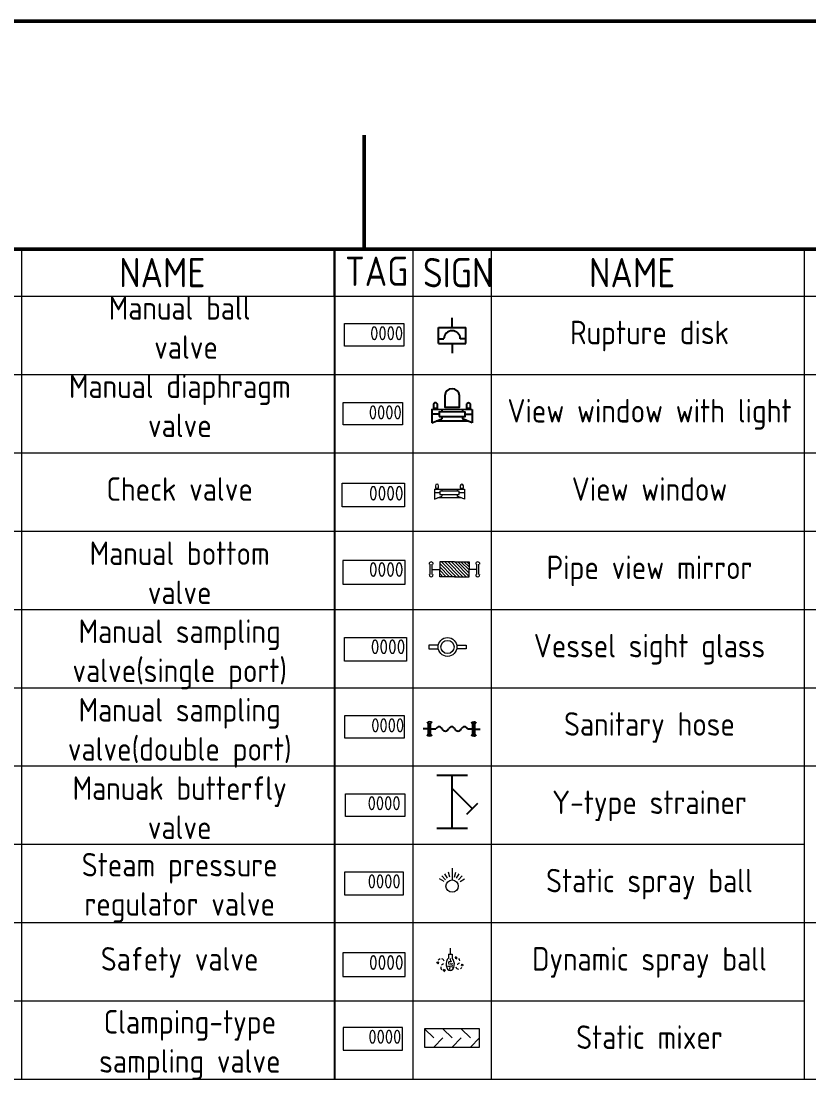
# Model space of a CAD drawing. Header units: millimetres. Extents: x -68339142 to 208, y -167 to 82456658.
# Drawn here: x -68338325 to -68337571, y 82451606 to 82452619 of the extents above; entities that cross this region are included whole.
import ezdxf

# ---------------------------------------------------------------- set-up
doc = ezdxf.new("R2010")
doc.units = ezdxf.units.MM
doc.header["$MEASUREMENT"] = 0
for name, color, linetype, lineweight in [('Border (ISO)', 7, 'Continuous', 50), ('图层15动态设备', 7, 'Continuous', 9), ('图层5标准静态设备', 7, 'Continuous', 9), ('图框', 7, 'Continuous', 9)]:
    doc.layers.add(name, color=color, linetype=linetype, lineweight=lineweight)
doc.styles.get("Standard").update_dxf_attribs({"font": 'gbenor.shx', "bigfont": 'gbcbig.shx'})

# ---------------------------------------------------------------- blocks, each defined once
blk = doc.blocks.new('Borders A3')
at = {"layer": 'Border (ISO)'}
for p, q in [((0, 297), (420, 297)), ((52.5, 287), (52.5, 292)), ((9.999999999999993, 286.9999999999999), (410, 286.9999999999999))]:
    blk.add_line(p, q, dxfattribs=at)
blk = doc.blocks.new('*U236')
at = {"color": 7}
for p, q in [((-9.15365653013032, 5.401866113092183), (-9.157442563226141, -0.8113818486740456)), ((-9.157442563226141, -0.8113818486740456), (-4.683127328213232, 1.092730630368806)), ((-5.887789578513548, 3.124364255754244), (-9.155043109278267, 3.12635515167085)), ((-9.15365653013032, 5.401866113092183), (9.18096223997236, 5.390693941310474)), ((7.250843973610245, 0), (-7.250843973610245, 0)), ((-4.682516560538716, 2.095059732684604), (-4.683127328213232, 1.092730630368806)), ((-4.680503224035419, 5.399140403995716), (-4.68124168209215, 4.18725908857823)), ((4.705795597483302, 2.0893389790931), (4.705184829754216, 1.087009876778666)), ((9.177176206887452, -0.8225540204598474), (4.705184829710561, 1.087009876778666)), ((4.707808933932029, 5.393419650404212), (4.707070475918954, 4.181538334985362)), ((9.179575660878982, 3.115182979904148), (5.912322130212488, 3.117173875822118)), ((9.18096223997236, 5.390693941310474), (9.177176206887452, -0.8225540204598474))]:
    blk.add_line(p, q, dxfattribs=at)
at = {"color": 1, "linetype": 'ByBlock', "lineweight": 9}
blk.add_lwpolyline([(-65.23867550961481, 8.986426537248342), (-27.4386755096148, 8.986426537248342), (-27.4386755096148, -5.413573462751659), (-65.23867550961481, -5.413573462751659)], close=True, dxfattribs=at)
at = {"color": 7}
for points in [[(-8.513401813010205, 7.469404396730624), (-8.51429566113984, 6.002512819650747), (-6.641537292309295, 6.001371657215714), (-6.640643444146917, 7.468263234295591)], [(6.553954532757416, 7.445627753324061), (6.553060684605953, 5.978736176244183), (8.42581905346924, 5.977595013810515), (8.42671290155522, 7.444486590886299)]]:
    blk.add_lwpolyline(points, dxfattribs=at)
blk.add_lwpolyline([(-5.888416335912552, 2.095794545860372), (5.911695372824397, 2.088604165915967), (5.912970251260049, 4.180803521813687), (-5.887141457444159, 4.187993901753998)], close=True, dxfattribs=at)
for centre in [(-7.57702262861676, 7.468833815512426), (7.490333717161775, 7.445057172105862)]:
    blk.add_ellipse(centre, major_axis=(-0.9363791844151713, 0.0005705812175613702), ratio=0.9513021197928438, start_param=3.141592653589793, end_param=6.283185307179586, dxfattribs=at)
at = {"color": 1, "linetype": 'ByBlock', "lineweight": 9}
for tag, p, height, flags in [('YQJ_CODE', (-62.87943092633553, -1.715809079163803), 9, 2), ('YQJ_ITEMID', (12.30389252496513, -9.268028050291264), 5, 1), ('YQJ_CLASS_NAME', (12.34145168959367, -15.0460218663336), 5, 1), ('品牌', (13.51525420045436, -20.57112130539599), 5, 1), ('供电电源', (13.40854493904772, -26.41575940861708), 5, 1), ('控制方式', (13.72867290480644, -33.13547494261206), 5, 1), ('输出信号类型1', (14.1519754470537, -39.40720924178709), 5, 1), ('输出信号类型2', (13.98124049918988, -46.42557879951505), 5, 1)]:
    blk.add_attdef(tag, p, '', height=height, dxfattribs=dict(at, flags=flags))
for tag, p, height in [('YQJ_NO', (-48.98634511375527, -1.59991153837885), 9), ('尺寸', (-3.921482037404712, -13.93183048521627), 6.3)]:
    blk.add_attdef(tag, p, '', height=height, dxfattribs=at)
blk = doc.blocks.new('*U124')
at = {"linetype": 'ByBlock', "lineweight": 9}
h = blk.add_hatch(dxfattribs=at)
h.set_pattern_fill('ANSI31', scale=0.45, angle=90)
h.set_pattern_definition([(135, (14.82321407966044, 33.32707163224287), (-1.01027881362028, -1.01027881362028), [])])
h.paths.add_polyline_path([(5.823212848770318, 4.499999999945553), (5.823212848770318, -3.986144747614162e-11), (5.823212848770318, -4.500000000025276), (14.82321284877032, -4.500000000025276), (23.82321284877031, -4.500000000025276), (23.82321284877031, -3.986144747614162e-11), (23.82321284877031, 4.499999999945553), (14.82321284877032, 4.499999999945553)])
at = {"color": 7, "linetype": 'ByBlock', "lineweight": 9}
for p, q in [((0, -3.233593365089252), (0, 3.233593365089252)), ((1.293437345961699, -3.233593365089252), (1.293437346059825, 3.233593365089252)), ((1.293437346059825, 7.151612635425408e-12), (5.823212848770318, -3.986144747614162e-11)), ((14.82321284877032, 4.499999999945553), (5.823212848770318, 4.499999999945553)), ((5.823212848770318, 4.499999999945553), (5.823212848770318, -3.986144747614162e-11)), ((14.82321284877032, 4.499999999945553), (23.82321284877031, 4.499999999945553)), ((23.82321284877031, 4.499999999945553), (23.82321284877031, -3.986144747614162e-11)), ((28.35298835148081, 7.151612635425408e-12), (23.82321284877031, -3.986144747614162e-11)), ((28.35298835157893, -3.233593365089252), (28.35298835148081, 3.233593365089252)), ((29.64642569754063, -3.233593365089252), (29.64642569754063, 3.233593365089252)), ((5.823212848770318, -4.500000000025276), (5.823212848770318, -3.986144747614162e-11)), ((14.82321284877032, -4.500000000025276), (5.823212848770318, -4.500000000025276)), ((14.82321284877032, -4.500000000025276), (23.82321284877031, -4.500000000025276)), ((23.82321284877031, -4.500000000025276), (23.82321284877031, -3.986144747614162e-11))]:
    blk.add_line(p, q, dxfattribs=at)
at = {"color": 1, "linetype": 'ByBlock', "lineweight": 9}
blk.add_lwpolyline([(-15.1664150306181, 5.468132621343564), (-52.96641503061809, 5.468132621343564), (-52.96641503061809, -8.931867378656438), (-15.1664150306181, -8.931867378656438)], close=True, dxfattribs=at)
at = {"color": 7, "linetype": 'ByBlock', "lineweight": 9}
for centre, start, end in [((0.6467186730217342, 3.233593365089252), 359.9999999998958, 179.9999999998958), ((28.9997070245189, 3.233593365089252), 1.042204158021965e-10, 180.0000000001042), ((0.6467186730217342, -3.233593365089252), 179.9999999998958, 359.9999999998958), ((28.9997070245189, -3.233593365089252), 180.0000000001042, 1.042204158021965e-10)]:
    blk.add_arc(centre, 1.266406634841679, start, end, dxfattribs=at)
at = {"color": 1, "linetype": 'ByBlock', "lineweight": 9}
for tag, p, height, flags in [('YQJ_CODE', (-51.26470598914243, -4.602945050371767), 9, 2), ('YQJ_ITEMID', (12.30389252496513, -9.268028050291264), 5, 1), ('YQJ_CLASS_NAME', (12.34145168959367, -15.0460218663336), 5, 1), ('品牌', (13.51525420045436, -20.57112130539599), 5, 1), ('供电电源', (13.40854493904772, -26.41575940861708), 5, 1), ('控制方式', (13.72867290480644, -33.13547494261206), 5, 1), ('输出信号类型1', (14.1519754470537, -39.40720924178709), 5, 1), ('输出信号类型2', (13.98124049918988, -46.42557879951505), 5, 1)]:
    blk.add_attdef(tag, p, '', height=height, dxfattribs=dict(at, flags=flags))
for tag, p, height in [('YQJ_NO', (-37.19662517591792, -4.610841989312433), 9), ('尺寸', (-3.907829182483692, -13.310030088525), 6.3)]:
    blk.add_attdef(tag, p, '', height=height, dxfattribs=at)
blk = doc.blocks.new('*U123')
at = {"color": 0}
for p, q in [((3.630418731780805e-12, 16.36631876641331), (4.991007607197549e-12, 22.49999999997817)), ((-8.770832171009264, 6.133681233566803), (-8.770832171006994, 16.36631876641526)), ((-8.770832171006994, 16.36631876641526), (8.770832171011527, 16.36631876641137)), ((8.770832171009257, 6.133681233562911), (8.770832171011527, 16.36631876641137)), ((-8.770832171008616, 9.057291957231554), (-5.262499302602729, 9.057291957230776)), ((8.770832171009905, 9.057291957227664), (5.262499302606747, 9.057291957228442)), ((-8.770832171009264, 6.133681233566803), (8.770832171009257, 6.133681233562911)), ((1.360588875416744e-12, 6.133681233564857), (0, 0))]:
    blk.add_line(p, q, dxfattribs=at)
at = {"color": 1, "linetype": 'ByBlock', "lineweight": 9}
blk.add_lwpolyline([(-68.7130359560243, 18.87983648824052), (-30.9130359560243, 18.87983648824052), (-30.9130359560243, 4.479836488240517), (-68.7130359560243, 4.479836488240517)], close=True, dxfattribs=at)
at = {"color": 0}
blk.add_arc((2.009111691519378e-12, 9.057291957229609), 5.262499302605321, 359.9999999999873, 179.9999999999873, dxfattribs=at)
at = {"color": 1, "linetype": 'ByBlock', "lineweight": 9}
for tag, p, height, flags in [('YQJ_CODE', (-67.60924295531521, 8.292425945632568), 9, 2), ('YQJ_ITEMID', (12.30389252496513, -9.268028050291264), 5, 1), ('YQJ_CLASS_NAME', (12.34145168959367, -15.0460218663336), 5, 1), ('品牌', (13.51525420045436, -20.57112130539599), 5, 1), ('供电电源', (13.40854493904772, -26.41575940861708), 5, 1), ('控制方式', (13.72867290480644, -33.13547494261206), 5, 1), ('输出信号类型1', (14.1519754470537, -39.40720924178709), 5, 1), ('输出信号类型2', (13.98124049918988, -46.42557879951505), 5, 1)]:
    blk.add_attdef(tag, p, '', height=height, dxfattribs=dict(at, flags=flags))
for tag, p, height in [('YQJ_NO', (-52.30446613896019, 8.239305128708066), 9), ('尺寸', (-3.907829182483693, -19.60094561468768), 6.3)]:
    blk.add_attdef(tag, p, '', height=height, dxfattribs=at)
blk = doc.blocks.new('*U120')
at = {"color": 7}
for p, q in [((-9.663994002258397, 16.85426732147084), (9.821577582899748, 16.85426732147085)), ((0.07879179031658998, -16.89573267852916), (0.07879179031658248, 16.85426732147085)), ((0.07879179031658434, 8.43654665529016), (12.92708078045633, -4.41174233484139)), ((9.350123098906241, -7.988700016399662), (16.5040384620146, -0.8347846532831191)), ((-9.66399400225839, -16.89573267852916), (9.821577582899755, -16.89573267852916))]:
    blk.add_line(p, q, dxfattribs=at)
at = {"color": 1, "linetype": 'ByBlock', "lineweight": 9}
blk.add_lwpolyline([(-30.27905352116358, -9.392708042830415), (-68.07905352116359, -9.392708042830419), (-68.07905352116359, 5.007291957169581), (-30.27905352116358, 5.007291957169585)], close=True, dxfattribs=at)
for tag, p, height in [('尺寸', (16.50181227380619, 7.543850138294971), 6.3), ('YQJ_NO', (-53.92986213544063, -5.457216139238652), 9)]:
    blk.add_attdef(tag, p, '', height=height, dxfattribs=at)
for tag, p, height, flags in [('YQJ_CODE', (-67.36561961507395, -5.593519380057113), 9, 2), ('YQJ_ITEMID', (12.38786344538312, -14.59765539292084), 5, 1), ('YQJ_CLASS_NAME', (12.84665076514648, -20.0771766352043), 5, 1)]:
    blk.add_attdef(tag, p, '', height=height, dxfattribs=dict(at, flags=flags))
blk = doc.blocks.new('*U121')
at = {"color": 7, "linetype": 'ByBlock', "lineweight": 9}
for p, q in [((0, 0), (0, -7.614261005175648)), ((-4.125497335851251, -7.409360582790431), (-6.488143355186912, -5.046714563497007)), ((-2.917167141970131, -6.48217621461008), (-4.587810163758695, -3.588537619568595)), ((-1.510036828199518, -5.899323754615469), (-2.374825291435991, -2.671889272110128)), ((1.510036828144512, -5.899323754615469), (2.374825291373127, -2.671889272110128)), ((2.917167141962273, -6.48217621461008), (4.587810163719404, -3.588537619568595)), ((4.125497335843392, -7.409360582790431), (6.488143355147622, -5.046714563497007)), ((-5.052681704064017, -8.617690776698073), (-7.946320299044601, -6.947047754911472)), ((5.052681704032584, -8.617690776698073), (7.946320299044601, -6.947047754911472))]:
    blk.add_line(p, q, dxfattribs=at)
at = {"color": 1, "linetype": 'ByBlock', "lineweight": 9}
blk.add_lwpolyline([(-68.73847249151012, -17.00696904800857), (-30.93847249151013, -17.00696904800857), (-30.93847249151013, -2.606969048008567), (-68.73847249151012, -2.606969048008567)], close=True, dxfattribs=at)
at = {"color": 7, "linetype": 'ByBlock', "lineweight": 9}
blk.add_circle((0, -11.53485791865642), 3.920596913479553, dxfattribs=at)
at = {"color": 1, "linetype": 'ByBlock', "lineweight": 9}
for tag, p, height, flags in [('YQJ_CODE', (-66.32738601638627, -12.79321266601064), 9, 2), ('YQJ_ITEMID', (12.01549210796202, -13.78287443995465), 5, 1), ('YQJ_CLASS_NAME', (12.42723147972265, -19.20164909370466), 5, 1)]:
    blk.add_attdef(tag, p, '', height=height, dxfattribs=dict(at, flags=flags))
blk.add_attdef('YQJ_NO', (-53.87696000369976, -12.9896058838764), '', height=9, dxfattribs=at)
blk = doc.blocks.new('*U235')
at = {"color": 7, "linetype": 'ByBlock', "lineweight": 9}
for p, q in [((-1.120341594954953, 0), (1.120341594954953, 0)), ((-1.120341594954953, 0), (-1.120341594954953, -2.425380989960759)), ((-1.57160684466362e-11, 3.80713050258586), (-1.57160684466362e-11, 0)), ((1.120341594954953, 0), (1.120341594954953, -2.427350507025258)), ((-7.306685083838529, -5.787243413797223), (-8.32387041049049, -4.970262214872055)), ((-7.306685083838529, -5.787243413797223), (-6.951309809170779, -4.592335300600352)), ((2.941556089298101, -2.253694085406169), (3.799166797944344, -1.276481263744317)), ((2.941556089298101, -2.253694085406169), (4.028537272608373, -2.829994021502535)), ((6.973529424894077, -5.93448772827207), (6.552380223754153, -7.090464829942539)), ((6.973529424894077, -5.93448772827207), (8.05951614186546, -6.649382040050914)), ((-2.945479801309411, -9.683497724548578), (-4.080077359215066, -9.166985027304726)), ((-2.945479801309411, -9.683497724548578), (-3.894732131628552, -10.57850849629645))]:
    blk.add_line(p, q, dxfattribs=at)
at = {"color": 1, "linetype": 'ByBlock', "lineweight": 9}
blk.add_lwpolyline([(-65.23403452977351, -13.48338851174007), (-27.43403452977351, -13.48338851174007), (-27.43403452977351, 0.9166114882599286), (-65.23403452977351, 0.9166114882599268)], close=True, dxfattribs=at)
at = {"color": 7, "linetype": 'ByBlock', "lineweight": 9}
for centre, radius, start, end in [((-5.605443669903615, -4.721652702791252), 2.007412740788866, 166.9112533641781, 212.0614104959615), ((-5.605443669903615, -4.721652702789288), 2.007412740791426, 102.1826840491757, 145.2470235321201), ((-3.766684748587722, -7.851742187785166), 2.007412740791426, 96.87279385386672, 141.4084219987689), ((-5.605443669903615, -4.721652702789288), 2.007412740791426, 14.78675707478068, 74.6837368905744), ((-0.1478754650699557, -1.440887004711913), 2.961520939084177, 251.3051011537443, 292.5207163960541), ((1.104119737841247, -5.403500647598229), 2.178827945291809, 162.5936759127893, 200.2735368765559), ((0.6232604890654329, -2.805145628284954), 2.961520939084177, 251.3051011537443, 292.5207163960541), ((2.132107485893648, -3.114109173749748), 2.178827945291809, 162.5936759127893, 200.2735368765559), ((3.845784151684202, -4.045921058503555), 2.007412740791426, 76.88923766957959, 116.7722072735435), ((3.845784151684202, -4.045921058503555), 2.007412740791426, 279.49755385211, 332.2712203914068), ((3.845784151684202, -4.045921058503555), 2.007412740791426, 5.062603693539518, 48.84826831375785), ((5.322871217202628, -7.07686830991759), 2.007412740791426, 356.7414594612994, 34.68617049422652), ((-3.766684748587722, -7.851742187785166), 2.007412740791426, 170.8055111491818, 226.8647964636276), ((-3.766684748587722, -7.851742187785166), 2.007412740791426, 246.4552637910991, 294.1474472756509), ((-0.6331094834179385, -4.24451301357567), 2.961520939084177, 251.3051011537443, 292.5207163960541), ((1.800164915107889, -8.528735303811228), 2.178827945291809, 162.5936759127893, 200.2735368765559), ((3.152905270013725, -7.221716468388404), 2.178827945291809, 162.5936759127893, 200.2735368765559), ((5.322871217202628, -7.07686830991759), 2.007412740791426, 197.4115170728791, 258.792633486355), ((5.322871217202628, -7.07686830991759), 2.007412740791426, 296.0488437836657, 333.2067869687634)]:
    blk.add_arc(centre, radius, start, end, dxfattribs=at)
blk.add_ellipse((-0.001278121862851549, -5.950082616216678), major_axis=(0, 3.931696008627247), ratio=0.6423858749364622, start_param=0.4590276172008964, end_param=5.823028400649671, dxfattribs=at)
at = {"color": 1, "linetype": 'ByBlock', "lineweight": 9}
for tag, p, height, flags in [('YQJ_CODE', (-62.76674582724564, -9.269632129742146), 9, 2), ('YQJ_ITEMID', (18.41072446264042, -12.11318908574899), 5, 1), ('YQJ_CLASS_NAME', (18.82246383440105, -17.53196373949899), 5, 1)]:
    blk.add_attdef(tag, p, '', height=height, dxfattribs=dict(at, flags=flags))
blk.add_attdef('YQJ_NO', (-49.41631981455913, -9.466025347607907), '', height=9, dxfattribs=at)
blk = doc.blocks.new('*U122')
at = {"color": 7}
for p, q in [((-12.81511914218226, 7.562612558329377), (-12.82041958851662, -1.135934588143342)), ((-12.81511914218226, 7.562612558329377), (12.85334713596149, 7.54697151783434)), ((-6.552704513649397, 7.558796565594166), (-6.553738354928862, 5.862162724009687)), ((6.59093250750503, 7.550787510565731), (6.589898666286683, 5.854153668979341)), ((12.85334713596149, 7.54697151783434), (12.8480466896424, -1.151575628644109)), ((-12.82041958851662, -1.135934588143342), (-6.556378259498485, 1.529822882516493)), ((-8.242905409918857, 4.374109958056149), (-12.81706035298946, 4.376897212339512)), ((10.15118156305434, -2.549360135671059e-13), (-10.15118156305434, 2.549360135671059e-13)), ((-6.555523184754128, 2.93308362575861), (-6.556378259498485, 1.529822882516493)), ((6.588113836476697, 2.925074570730174), (6.587258761655941, 1.521813827489967)), ((12.8480466896424, -1.151575628644109), (6.587258761594823, 1.521813827489967)), ((12.85140592523068, 4.361256171865485), (8.277250982297593, 4.364043426150757))]:
    blk.add_line(p, q, dxfattribs=at)
for points in [[(-4.657478617757397, 16.26088745141726), (-4.661947858373018, 8.9264295660337), (4.701843985827733, 8.920723753854482), (4.706313226412793, 16.25518163924377)], [(-11.91876253821402, 10.45716615542317), (-11.92001392559556, 8.403517947511345), (-9.2981522092328, 8.401920320102231), (-9.296900821805421, 10.45556852801406)], [(9.175536345860642, 10.42387885465345), (9.174284958448542, 8.370230646741625), (11.79614667485714, 8.368633019334423), (11.79739806217757, 10.42228122724052)]]:
    blk.add_lwpolyline(points, dxfattribs=at)
at = {"color": 1, "linetype": 'ByBlock', "lineweight": 9}
blk.add_lwpolyline([(-69.50331171427433, 12.01390698463683), (-31.70331171427434, 12.01390698463683), (-31.70331171427434, -2.386093015363169), (-69.50331171427433, -2.386093015363169)], close=True, dxfattribs=at)
at = {"color": 7}
blk.add_lwpolyline([(-8.2437828702775, 2.934112364204727), (8.276373521954229, 2.924045832282146), (8.278158351764215, 5.853124930538953), (-8.241998040421674, 5.863191462455804)], close=True, dxfattribs=at)
for centre, major_axis, ratio in [((0.02441730432769776, 16.25803454533243), (-4.681895922075855, 0.002852906087924432), 0.9513021197928438), ((-10.6078316800632, 10.45636734171766), (-1.31093085818124, 0.0007988137046188409), 0.9513021197928437), ((10.48646720402675, 10.42308004094794), (-1.31093085818124, 0.0007988137046188409), 0.9513021197928437)]:
    blk.add_ellipse(centre, major_axis=major_axis, ratio=ratio, start_param=3.141592653589793, end_param=6.283185307179586, dxfattribs=at)
at = {"color": 1, "linetype": 'ByBlock', "lineweight": 9}
for tag, p, height, flags in [('YQJ_CODE', (-66.84794235959995, 1.212078159046765), 9, 2), ('YQJ_ITEMID', (12.30389252496513, -9.268028050291264), 5, 1), ('YQJ_CLASS_NAME', (12.34145168959367, -15.0460218663336), 5, 1), ('品牌', (13.51525420045436, -20.57112130539599), 5, 1), ('供电电源', (13.40854493904772, -26.41575940861708), 5, 1), ('控制方式', (13.72867290480644, -33.13547494261206), 5, 1), ('输出信号类型1', (14.1519754470537, -39.40720924178709), 5, 1), ('输出信号类型2', (13.98124049918988, -46.42557879951505), 5, 1)]:
    blk.add_attdef(tag, p, '', height=height, dxfattribs=dict(at, flags=flags))
for tag, p, height in [('YQJ_NO', (-53.15533721060344, 1.122476070103399), 9), ('尺寸', (-1.646991262569543, -7.037512289167552), 3.5)]:
    blk.add_attdef(tag, p, '', height=height, dxfattribs=at)
blk = doc.blocks.new('*U233')
at = {"color": 7, "linetype": 'ByBlock', "lineweight": 9}
for p, q in [((-5.587686780063308, 1.140581787804802), (-11.40581787803958, 1.140581787804802)), ((-11.40581787803958, 1.140581787806209), (-11.40581787803958, -1.140581787804802)), ((5.587686780063308, 1.140581787804802), (11.40581787803958, 1.140581787804802)), ((11.40581787803958, 1.140581787806209), (11.40581787803958, -1.140581787804802)), ((-11.40581787803958, -1.140581787804802), (-5.587686780063308, -1.140581787804802)), ((11.40581787803958, -1.140581787804802), (5.587686780063308, -1.140581787804802))]:
    blk.add_line(p, q, dxfattribs=at)
at = {"color": 1, "linetype": 'ByBlock', "lineweight": 9}
blk.add_lwpolyline([(-24.87127756562036, -8.661805361871636), (-62.67127756562037, -8.661805361871636), (-62.67127756562037, 5.738194638128363), (-24.87127756562036, 5.738194638128363)], close=True, dxfattribs=at)
at = {"color": 7}
blk.add_circle((0, 0), 5.702908939021825, dxfattribs=at)
at = {"color": 7, "linetype": 'ByBlock', "lineweight": 9}
blk.add_circle((0, 0), 3.992036257314698, dxfattribs=at)
at = {"color": 1, "linetype": 'ByBlock', "lineweight": 9}
for tag, p, height, flags in [('YQJ_CODE', (-60.56086691586657, -4.373471511603038), 9, 2), ('YQJ_ITEMID', (12.30389252496513, -9.268028050291264), 5, 1), ('YQJ_CLASS_NAME', (12.34145168959367, -15.0460218663336), 5, 1), ('品牌', (13.51525420045436, -20.57112130539599), 5, 1), ('供电电源', (13.40854493904772, -26.41575940861708), 5, 1), ('控制方式', (13.72867290480644, -33.13547494261206), 5, 1), ('输出信号类型1', (14.1519754470537, -39.40720924178709), 5, 1), ('输出信号类型2', (13.98124049918988, -46.42557879951505), 5, 1)]:
    blk.add_attdef(tag, p, '', height=height, dxfattribs=dict(at, flags=flags))
for tag, p, height in [('YQJ_NO', (-46.64999665656279, -4.379506051479092), 9), ('尺寸', (-3.907829182483693, -19.60094561468768), 6.3)]:
    blk.add_attdef(tag, p, '', height=height, dxfattribs=at)
blk = doc.blocks.new('*U234')
at = {"color": 7, "lineweight": 9}
for p, q in [((-17.54999999999999, 11.7), (-17.54999999999999, 0)), ((17.55, 11.7), (-17.54999999999999, 11.7)), ((-17.54999999999999, 11.70000000000027), (-11.69999999999999, 5.850000000000267)), ((-5.849999999999997, 11.70000000000027), (0, 5.850000000000267)), ((5.850000000000001, 11.70000000000027), (11.7, 5.850000000000267)), ((17.55, 0), (17.55, 11.7)), ((-17.54999999999999, 0), (17.55, 0)), ((-11.69999999999999, 2.667199794359476e-13), (-5.849999999999997, 5.850000000000267)), ((0, 2.667199794359476e-13), (5.850000000000001, 5.850000000000267)), ((11.7, 2.667199794359476e-13), (17.55, 5.850000000000267))]:
    blk.add_line(p, q, dxfattribs=at)
at = {"color": 1, "linetype": 'ByBlock', "lineweight": 9}
blk.add_lwpolyline([(-69.45494437218258, -1.914136749491899), (-31.65494437218258, -1.914136749491898), (-31.65494437218258, 12.4858632505081), (-69.45494437218258, 12.4858632505081)], close=True, dxfattribs=at)
for tag, p, height, flags in [('YQJ_CODE', (-67.70286416432047, 2.299619632506028), 9, 2), ('YQJ_ITEMID', (11.10744229616071, -12.74004707099142), 5, 1), ('YQJ_CLASS_NAME', (11.51918166792134, -18.15882172474143), 5, 1)]:
    blk.add_attdef(tag, p, '', height=height, dxfattribs=dict(at, flags=flags))
blk.add_attdef('YQJ_NO', (-53.45243815163396, 2.103226414640267), '', height=9, dxfattribs=at)
blk = doc.blocks.new('*U112')
at = {"color": 0}
for p, q in [((3.380946980479639, 0), (0, 0)), ((3.380946980479639, -3.708082801808923), (3.380946980479639, 3.708082801804994)), ((4.719053019536076, -3.708082801808923), (4.719053019536076, 3.708082801804994)), ((4.719053019536076, 0), (8.1, 0)), ((31.69842821224318, -3.758037711016311), (31.69842821224318, 3.658127892597606)), ((33.03653425129962, -3.758037711016311), (33.03653425129962, 3.658127892597606)), ((31.69842821224318, -0.04995490920738804), (28.31748123176354, -0.04995490920738804)), ((33.03653425129962, -0.04995490920738804), (36.41748123176355, -0.04995490920738804))]:
    blk.add_line(p, q, dxfattribs=at)
at = {"color": 1, "linetype": 'ByBlock', "lineweight": 9}
blk.add_lwpolyline([(-12.23209286562856, -5.86061402327287), (-50.03209286562856, -5.86061402327287), (-50.03209286562856, 8.53938597672713), (-12.23209286562856, 8.53938597672713)], close=True, dxfattribs=at)
at = {"color": 0}
for centre, radius, start, end in [((4.029350639751647, 2.090597283887982), 2.340368230475572, 46.47917323098157, 135.7809304604455), ((10.12499999998465, -0.8437500000368343), 2.19375, 22.61986494908265, 157.3801350509174), ((18.22499999998465, -0.8437500000368343), 2.19375, 22.61986494908265, 157.3801350509174), ((26.32499999998465, -0.8437500000368343), 2.19375, 22.61986494908265, 157.3801350509174), ((32.34683187151519, 2.040642374680594), 2.340368230475572, 46.47917323098157, 135.7809304604455), ((4.029350639751647, -2.090597283891911), 2.340368230475572, 224.2190695395545, 313.5208267690184), ((14.17499999998465, 0.8437499999631656), 2.19375, 202.6198649490826, 337.3801350509173), ((22.27499999998465, 0.8437499999631656), 2.19375, 202.6198649490826, 337.3801350509173), ((32.34683187151519, -2.140552193099299), 2.340368230475572, 224.2190695395544, 313.5208267690184)]:
    blk.add_arc(centre, radius, start, end, dxfattribs=at)
at = {"color": 1, "linetype": 'ByBlock', "lineweight": 9}
for tag, p, height, flags in [('YQJ_CODE', (-49.55337720177668, -2.061425360499566), 9, 2), ('YQJ_ITEMID', (27.58501167491789, -18.02776964529676), 5, 1), ('YQJ_CLASS_NAME', (28.04379899468125, -23.50729088758021), 5, 1)]:
    blk.add_attdef(tag, p, '', height=height, dxfattribs=dict(at, flags=flags))
for tag, p, height in [('YQJ_NO', (-33.18647914371411, -2.201118556258449), 9), ('尺寸', (11.24529956899192, -11.12758731457592), 6.3)]:
    blk.add_attdef(tag, p, '', height=height, dxfattribs=at)

msp = doc.modelspace()

# ---------------------------------------------------------------- linework, layer by layer
at = {"color": 6}
for p, q in [((-68338024.7078458, 82452356.20751917), (-68338024.70784533, 82452401.17502353)), ((-68338024.70784533, 82452401.17502353), (-68338024.7078458, 82451606.74972835))]:
    msp.add_line(p, q, dxfattribs=at)
at = {"layer": '图框', "color": 6, "linetype": 'ByBlock', "lineweight": 9}
for p, q in [((-68335051.05897956, 82452401.17503326), (-68338924.05719475, 82452401.17503326)), ((-68338324.49096206, 82452401.17503326), (-68338324.49096206, 82451606.74972835)), ((-68337949.7620667, 82452401.17503326), (-68337949.7620667, 82451606.74972835)), ((-68337874.81628762, 82452401.17503326), (-68337874.81628762, 82451606.74972835)), ((-68337575.0331713, 82451606.74972835), (-68337575.0331713, 82452401.17498659)), ((-68338474.38252026, 82452356.20751917), (-68338024.7078458, 82452356.20751917)), ((-68338024.7078458, 82452356.20751917), (-68337575.0331713, 82452356.20751917)), ((-68337575.0331713, 82452356.20751917), (-68337125.35849683, 82452356.20751917)), ((-68338474.38252026, 82452281.26174006), (-68338024.7078458, 82452281.26174006)), ((-68338024.7078458, 82452281.26174006), (-68337575.0331713, 82452281.26174006)), ((-68337575.21030371, 82452281.22969891), (-68337125.53562926, 82452281.22969891)), ((-68338474.38252026, 82452206.31596099), (-68338024.7078458, 82452206.31596099)), ((-68338024.7078458, 82452206.31596099), (-68337575.0331713, 82452206.31596099)), ((-68337575.0331713, 82452206.31596099), (-68337125.35849683, 82452206.31596099)), ((-68338474.38252026, 82452131.37018192), (-68338024.7078458, 82452131.37018192)), ((-68338024.7078458, 82452131.37018192), (-68337575.0331713, 82452131.37018192)), ((-68337575.0331713, 82452131.37018192), (-68337125.35849683, 82452131.37018192)), ((-68338474.38252026, 82452056.42440282), (-68338024.7078458, 82452056.42440282)), ((-68338024.7078458, 82452056.42440282), (-68337575.0331713, 82452056.42440282)), ((-68337575.0331713, 82452056.42440282), (-68337125.35849683, 82452056.42440282)), ((-68338474.38252026, 82451981.47862373), (-68338024.7078458, 82451981.47862373)), ((-68338024.7078458, 82451981.47862373), (-68337575.0331713, 82451981.47862373)), ((-68337575.0331713, 82451981.47862373), (-68337125.35849683, 82451981.47862373)), ((-68338474.38252026, 82451906.53284465), (-68338024.7078458, 82451906.53284465)), ((-68338024.7078458, 82451906.53284465), (-68337575.0331713, 82451906.53284465)), ((-68337575.0331713, 82451906.53284465), (-68337125.35849683, 82451906.53284465)), ((-68338474.38252026, 82451831.58706562), (-68338024.7078458, 82451831.58706562)), ((-68338024.7078458, 82451831.58706562), (-68337575.0331713, 82451831.58706562)), ((-68338474.38252026, 82451756.64128652), (-68338024.7078458, 82451756.64128652)), ((-68338024.7078458, 82451756.64128652), (-68337575.0331713, 82451756.64128652)), ((-68337575.0331713, 82451756.64128652), (-68337125.35849683, 82451756.64128652)), ((-68338474.38252026, 82451681.69550745), (-68338024.7078458, 82451681.69550745)), ((-68338024.7078458, 82451681.69550745), (-68337575.0331713, 82451681.69550745)), ((-68338474.38252026, 82451606.74972835), (-68338024.7078458, 82451606.74972835)), ((-68338024.7078458, 82451606.74972835), (-68337575.0331713, 82451606.74972835)), ((-68337575.0331713, 82451606.74972835), (-68337125.35849683, 82451606.74972835))]:
    msp.add_line(p, q, dxfattribs=at)

# ---------------------------------------------------------------- block references
at = {"xscale": 21.8262244274396, "yscale": 21.8262244274396, "zscale": 21.8262244274396}
msp.add_blockref('Borders A3', (-68339142.31943902, 82446137.04862258), dxfattribs=at)
ref = msp.add_blockref('*U123', (-68337912.28917718, 82452301.67260367), dxfattribs=dict(xscale=1.498915581623994, yscale=1.498915581623994, zscale=1.498915581623994))
ref.add_attrib('YQJ_NO', '0000', (-68337990.68915646, 82452314.0226265), dxfattribs={"color": 1, "linetype": 'ByBlock', "lineweight": 9, "height": 13.49024023461594})
ref = msp.add_blockref('*U122', (-68337912.31782745, 82452236.57321034), dxfattribs=dict(xscale=1.498915581623994, yscale=1.498915581623994, zscale=1.498915581623994))
ref.add_attrib('YQJ_NO', '0000', (-68337991.99319065, 82452238.25570722), dxfattribs={"color": 1, "linetype": 'ByBlock', "lineweight": 9, "height": 13.49024023461594})
ref = msp.add_blockref('*U112', (-68337939.92998601, 82451941.99810772), dxfattribs=dict(xscale=1.498915581623994, yscale=1.498915581623994, zscale=1.498915581623994))
ref.add_attrib('YQJ_NO', '0000', (-68337989.67371671, 82451938.69881682), dxfattribs={"color": 1, "linetype": 'ByBlock', "lineweight": 9, "height": 13.49024023461594})
at = {"color": 1, "linetype": 'ByBlock', "lineweight": 9}
ref = msp.add_blockref('*U120', (-68337912.28917718, 82451872.3466394), dxfattribs=dict(at, xscale=1.498915581623994, yscale=1.498915581623994, zscale=1.498915581623994))
ref.add_attrib('YQJ_NO', '0000', (-68337993.12548785, 82451864.16673309), dxfattribs={"color": 1, "linetype": 'ByBlock', "lineweight": 9, "height": 13.49024023461594})
ref = msp.add_blockref('*U121', (-68337912.28917718, 82451808.81399475), dxfattribs=dict(xscale=1.498915581623994, yscale=1.498915581623994, zscale=1.498915581623994))
ref.add_attrib('YQJ_NO', '0000', (-68337993.04619202, 82451789.3436721), dxfattribs={"color": 1, "linetype": 'ByBlock', "lineweight": 9, "height": 13.49024023461594})
at = {"layer": '图层15动态设备', "color": 7, "linetype": 'ByBlock', "lineweight": 9}
ref = msp.add_blockref('*U236', (-68337914.74213296, 82452163.05554979), dxfattribs=dict(at, xscale=1.573861360705193, yscale=1.573861360705193, zscale=1.573861360705193))
ref.add_attrib('YQJ_NO', '0000', (-68337991.83984874, 82452160.53751084), dxfattribs={"layer": '0', "color": 1, "linetype": 'ByBlock', "lineweight": 9, "height": 14.16475224634674})
ref = msp.add_blockref('*U124', (-68337933.33850689, 82452094.75538091), dxfattribs=dict(at, xscale=1.573861360705193, yscale=1.573861360705193, zscale=1.573861360705193))
ref.add_attrib('YQJ_NO', '0000', (-68337991.880838, 82452087.49855487), dxfattribs={"layer": '0', "color": 1, "linetype": 'ByBlock', "lineweight": 9, "height": 14.16475224634674})
ref = msp.add_blockref('*U233', (-68337916.68511921, 82452020.4503012), dxfattribs=dict(at, xscale=1.573861360705193, yscale=1.573861360705193, zscale=1.573861360705193))
ref.add_attrib('YQJ_NO', '0000', (-68337990.10574643, 82452013.55756585), dxfattribs={"layer": '0', "color": 1, "linetype": 'ByBlock', "lineweight": 9, "height": 14.16475224634674})
at = {"layer": '图层5标准静态设备', "color": 7, "linetype": 'ByBlock', "lineweight": 9}
ref = msp.add_blockref('*U235', (-68337914.05727491, 82451726.24805143), dxfattribs=dict(at, xscale=1.573861360705193, yscale=1.573861360705193, zscale=1.573861360705193))
ref.add_attrib('YQJ_NO', '0000', (-68337991.83171125, 82451711.3498399), dxfattribs={"layer": '0', "color": 1, "linetype": 'ByBlock', "lineweight": 9, "height": 14.16475224634674})
ref = msp.add_blockref('*U234', (-68337912.28917718, 82451637.47749776), dxfattribs=dict(at, xscale=1.498915581623994, yscale=1.498915581623994, zscale=1.498915581623994))
ref.add_attrib('YQJ_NO', '0000', (-68337992.4098696, 82451640.6300566), dxfattribs={"layer": '0', "color": 1, "linetype": 'ByBlock', "lineweight": 9, "height": 13.49024023461594})

# ---------------------------------------------------------------- texts
at = {"color": 7, "linetype": 'ByBlock', "lineweight": 9}
for s, insert, char_height, width, attachment_point in [('NAME', (-68338230.92734694, 82452392.7576522), 28.04165039264382, 47.71117310201785, 1), ('TAG', (-68338014.71157958, 82452394.07563394), 28.04165039264382, 47.71117310201785, 1), ('SIGN', (-68337940.13545062, 82452392.7576522), 28.04165039264382, 47.71117310201785, 1), ('NAME', (-68337781.25267251, 82452392.7576522), 28.04165039264382, 47.71117310201785, 1), ('\\pxse0.88889;Manual ball\\P valve', (-68338172.99668628, 82452356.20751917), 22.48373372435991, 241.858987023593, 2), ('\\pxse0.88889;Rupture disk', (-68337723.32201186, 82452332.71625125), 22.48373372435991, 241.858987023593, 2), ('\\pxse0.88889;Manual diaphragm valve', (-68338172.81792864, 82452281.26174006), 22.48373372435991, 241.858987023593, 2), ('\\pxqc;View window with light ', (-68337723.32201186, 82452257.77047217), 22.48373372435991, 279.0658048272896, 2), ('Check valve', (-68338172.99668628, 82452182.82469305), 22.48373372435991, 241.858987023593, 2), ('View window', (-68337723.32201186, 82452182.82469307), 22.48373372435991, 241.858987023593, 2), ('\\pxse0.88889;Manual bottom\\Pvalve', (-68338172.99668628, 82452121.45042546), 22.48373372435991, 241.858987023593, 2), ('Pipe view mirror', (-68337723.32201186, 82452107.87891401), 22.48373372435991, 241.858987023593, 2), ('\\pxse0.88889;Manual sampling\\Pvalve(single port)', (-68338172.99668628, 82452046.76036291), 22.48373372435991, 241.858987023593, 2), ('Vessel sight glass', (-68337723.32201186, 82452032.93313493), 22.48373372435991, 241.858987023593, 2), ('\\pxse0.88889;Manual sampling\\Pvalve(double port)', (-68338172.99668628, 82451971.5588673), 22.48373372435991, 241.858987023593, 2), ('Sanitary hose', (-68337723.32201186, 82451957.98735584), 22.48373372435991, 241.858987023593, 2), ('\\pxse0.88889;Manuak butterfly valve', (-68338172.99668628, 82451896.61308822), 22.48373372435991, 241.858987023593, 2), ('Y-type strainer', (-68337723.32201186, 82451883.04157674), 22.48373372435991, 241.858987023593, 2), ('\\pxse0.88889;Steam pressure\\Pregulator valve', (-68338172.99668628, 82451823.26022382), 22.48373372435991, 241.858987023593, 2), ('Static spray ball', (-68337723.32201186, 82451808.09579764), 22.48373372435991, 241.858987023593, 2), ('Safety valve', (-68338172.99668628, 82451733.15001862), 22.48373372435991, 241.858987023593, 2), ('Dynamic spray ball', (-68337723.32201186, 82451733.15001862), 22.48373372435991, 241.858987023593, 2), ('Clamping-type sampling valve', (-68338163.18179153, 82451672.88344748), 22.48373372435991, 224.4889211258899, 2), ('Static mixer', (-68337723.32201186, 82451658.20423955), 22.48373372435991, 241.858987023593, 2)]:
    msp.add_mtext(s, dxfattribs=dict(at, insert=insert, char_height=char_height, width=width, attachment_point=attachment_point))

doc.saveas('drawing.dxf')
